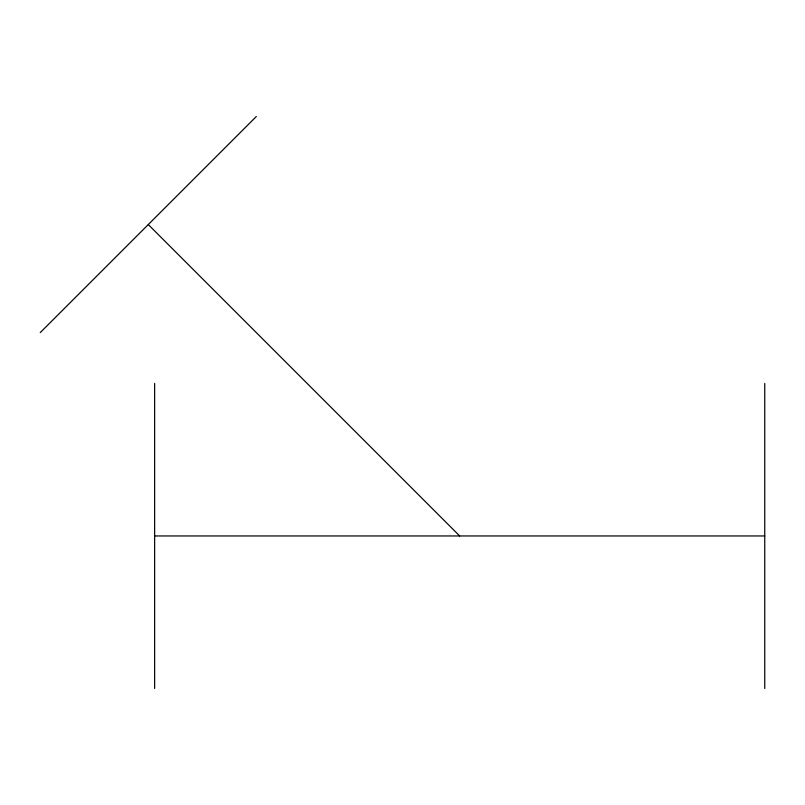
<?xml version="1.0" encoding="UTF-8"?>
<svg xmlns="http://www.w3.org/2000/svg" width="805" height="805" viewBox="0 0 805 805"><rect width="100%" height="100%" fill="white"/><g stroke="black" fill="none" stroke-linecap="round" stroke-linejoin="round"><path stroke-width="1.21" d="M40.25 332.596L256.322 116.514M154.641 535.959L764.75 535.959M148.281 224.555L459.695 535.959M764.75 383.432L764.75 688.486M154.641 383.432L154.641 688.486"/></g></svg>
